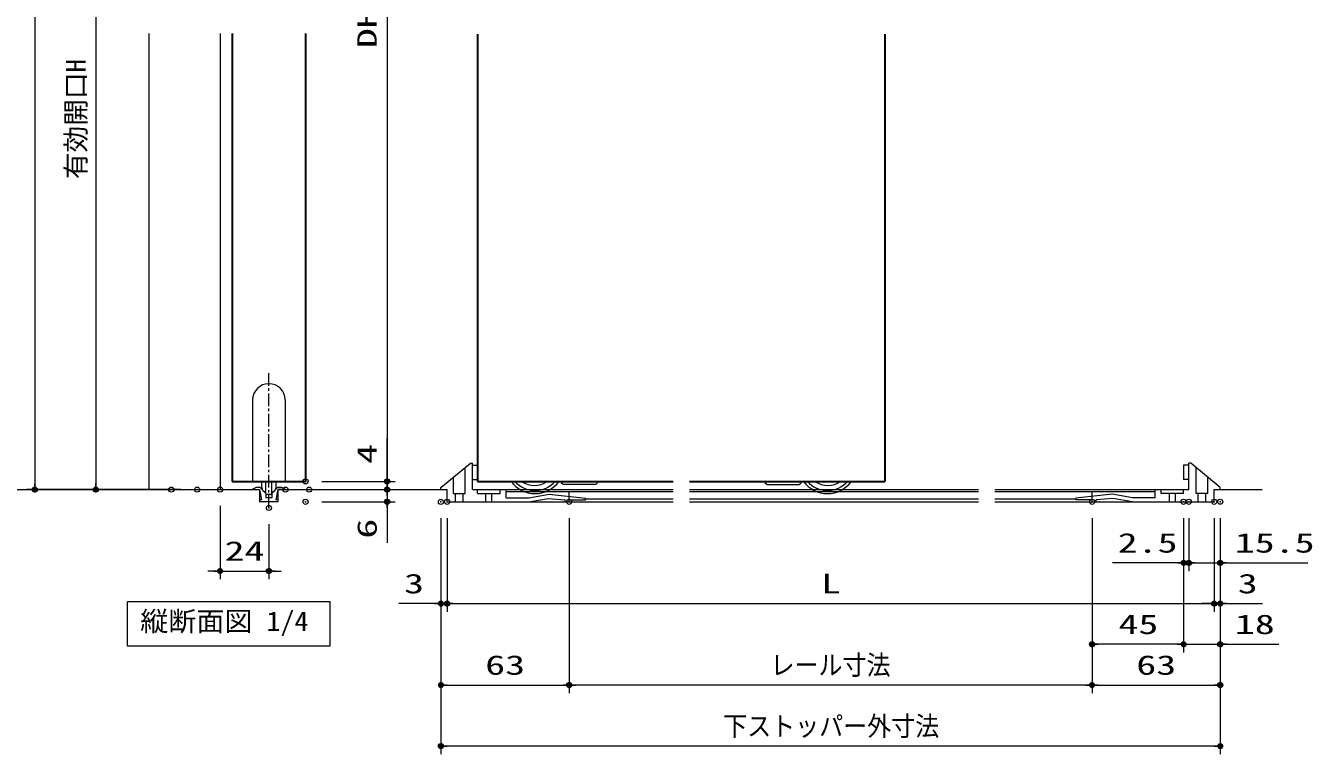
# Model space of a CAD drawing. Units: millimetres, scale not verified. Extents: x -1306 to 1306, y -607 to 607.
# Drawn here: x -873 to -241, y -141 to 217 of the extents above; entities that cross this region are included whole.
import ezdxf
from ezdxf.enums import TextEntityAlignment as Align

# ---------------------------------------------------------------- set-up
doc = ezdxf.new("R2010")
doc.units = ezdxf.units.MM
doc.header["$LTSCALE"] = 5
doc.header["$PDMODE"] = 32
doc.header["$PDSIZE"] = 2.5
doc.linetypes.add('USER2', pattern=[0.375, 0.25, -0.125])
doc.linetypes.add('USER3', pattern=[2, 1.25, -0.25, 0.25, -0.25])
for name, color, linetype, lineweight in [('0-1_線(黄)', 2, 'Continuous', 15), ('0-A_点線(青)', 4, 'USER2', 9), ('0-C_中心線', 3, 'USER3', 9), ('0-D_線(白)', 7, 'Continuous', 30), ('1-0_線(水)', 4, 'Continuous', 9), ('1-1_寸法線', 3, 'Continuous', 13), ('1-4_DEFPOINTS', 7, 'Continuous', 5), ('1-5_0', 3, 'Continuous', 25)]:
    doc.layers.add(name, color=color, linetype=linetype, lineweight=lineweight)
doc.styles.add('ＭＳ ゴシック', font='')
doc.styles.get('ＭＳ ゴシック').set_extended_font_data('MS Gothic')

# ---------------------------------------------------------------- blocks, each defined once
blk = doc.blocks.new('_DOT')
at = {"layer": '1-5_0'}
blk.add_line((-2.5, 0), (-5, 0), dxfattribs=at)
for points in [[(0, 0), (-2.5, 0), (-2.48, 0.313)], [(0, 0), (-2.48, -0.313), (-2.5, 0)], [(0, 0), (-2.48, 0.313), (-2.421, 0.622)], [(0, 0), (-2.421, -0.622), (-2.48, -0.313)], [(0, 0), (-2.421, 0.622), (-2.324, 0.92)], [(0, 0), (-2.324, -0.92), (-2.421, -0.622)], [(0, 0), (-2.324, 0.92), (-2.191, 1.204)], [(0, 0), (-2.191, -1.204), (-2.324, -0.92)], [(0, 0), (-2.191, 1.204), (-2.023, 1.469)], [(0, 0), (-2.023, -1.469), (-2.191, -1.204)], [(0, 0), (-2.023, 1.469), (-1.822, 1.711)], [(0, 0), (-1.822, -1.711), (-2.023, -1.469)], [(0, 0), (-1.822, 1.711), (-1.594, 1.926)], [(0, 0), (-1.594, -1.926), (-1.822, -1.711)], [(0, 0), (-1.594, 1.926), (-1.34, 2.111)], [(0, 0), (-1.34, -2.111), (-1.594, -1.926)], [(0, 0), (-1.34, 2.111), (-1.064, 2.262)], [(0, 0), (-1.064, -2.262), (-1.34, -2.111)], [(0, 0), (-1.064, 2.262), (-0.773, 2.378)], [(0, 0), (-0.773, -2.378), (-1.064, -2.262)], [(0, 0), (-0.773, 2.378), (-0.468, 2.456)], [(0, 0), (-0.468, -2.456), (-0.773, -2.378)], [(0, 0), (-0.468, 2.456), (-0.157, 2.495)], [(0, 0), (-0.157, -2.495), (-0.468, -2.456)], [(0, 0), (-0.157, 2.495), (0.157, 2.495)], [(0, 0), (0.157, -2.495), (-0.157, -2.495)], [(0, 0), (0.157, 2.495), (0.468, 2.456)], [(0, 0), (0.468, 2.456), (0.773, 2.378)], [(0, 0), (0.773, 2.378), (1.064, 2.262)], [(0, 0), (1.064, 2.262), (1.34, 2.111)], [(0, 0), (1.34, 2.111), (1.594, 1.926)], [(0, 0), (1.594, 1.926), (1.822, 1.711)], [(0, 0), (1.822, 1.711), (2.023, 1.469)], [(0, 0), (2.023, 1.469), (2.191, 1.204)], [(0, 0), (2.191, 1.204), (2.324, 0.92)], [(0, 0), (2.324, 0.92), (2.421, 0.622)], [(0, 0), (2.421, 0.622), (2.48, 0.313)], [(0, 0), (2.48, 0.313), (2.5, 0)], [(0, 0), (0.468, -2.456), (0.157, -2.495)], [(0, 0), (0.773, -2.378), (0.468, -2.456)], [(0, 0), (1.064, -2.262), (0.773, -2.378)], [(0, 0), (1.34, -2.111), (1.064, -2.262)], [(0, 0), (1.594, -1.926), (1.34, -2.111)], [(0, 0), (1.822, -1.711), (1.594, -1.926)], [(0, 0), (2.023, -1.469), (1.822, -1.711)], [(0, 0), (2.191, -1.204), (2.023, -1.469)], [(0, 0), (2.324, -0.92), (2.191, -1.204)], [(0, 0), (2.421, -0.622), (2.324, -0.92)], [(0, 0), (2.48, -0.313), (2.421, -0.622)], [(0, 0), (2.5, 0), (2.48, -0.313)]]:
    blk.add_solid(points, dxfattribs=at)

msp = doc.modelspace()

# ---------------------------------------------------------------- linework, layer by layer
at = {"layer": '0-1_線(黄)'}
for p, q in [((-1235.181, -10.993), (-758.267, -10.993)), ((-749.267, -10.993), (-669.217, -10.993)), ((-286.469, -10.993), (-265.941, -10.993))]:
    msp.add_line(p, q, dxfattribs=at)
msp.add_lwpolyline([(-823.119, -65.993), (-723.783, -65.993), (-723.783, -87.828), (-823.119, -87.828)], close=True, dxfattribs=at)
at = {"layer": '0-A_点線(青)'}
for p, q in [((-593.217, -8.493), (-592.217, -7.493)), ((-592.217, -6.993), (-592.217, -7.493)), ((-510.219, -6.993), (-510.219, -7.493)), ((-509.219, -8.493), (-510.219, -7.493))]:
    msp.add_line(p, q, dxfattribs=at)
for points in [[(-608.933, -8.493), (-609.217, -8.493), (-610.717, -6.993)], [(-493.503, -8.493), (-493.219, -8.493), (-491.719, -6.993)]]:
    msp.add_lwpolyline(points, dxfattribs=at)
at = {"layer": '0-C_中心線'}
msp.add_line((-753.701, -19.997), (-753.701, 46.873), dxfattribs=at)
at = {"layer": '0-D_線(白)'}
for p, q in [((-771.701, 212.93), (-771.701, -6.993)), ((-735.701, 212.93), (-735.701, -6.993)), ((-651.217, 212.692), (-651.217, 61.19)), ((-651.217, 212.692), (-651.217, -6.993)), ((-451.219, 212.692), (-451.219, -6.993)), ((-651.217, 53.19), (-651.217, -6.993)), ((-771.701, -6.993), (-735.701, -6.993)), ((-651.217, -6.993), (-555.218, -6.993)), ((-547.218, -6.993), (-451.219, -6.993))]:
    msp.add_line(p, q, dxfattribs=at)
at = {"layer": '1-0_線(水)'}
for p, q in [((-812.701, 212.93), (-812.701, -10.993)), ((-777.701, 212.93), (-777.701, -10.993)), ((-761.701, 33.007), (-761.701, -6.993)), ((-745.701, 33.007), (-745.701, -6.993)), ((-653.717, -10.993), (-653.717, 2.007)), ((-653.717, 1.007), (-651.217, 1.007)), ((-651.217, -5.993), (-651.217, 1.007)), ((-301.969, 1.007), (-304.469, 1.007)), ((-304.469, 1.007), (-304.469, -5.993)), ((-301.969, -10.993), (-301.969, 2.007)), ((-663.117, -12.993), (-663.117, -4.945)), ((-657.317, -12.993), (-657.317, -0.145)), ((-653.717, -5.993), (-651.217, -5.993)), ((-301.969, -5.993), (-304.469, -5.993)), ((-298.369, -12.993), (-298.369, -0.145)), ((-292.569, -12.993), (-292.569, -4.945)), ((-762.052, -10.997), (-760.114, -9.997)), ((-758.052, -9.997), (-760.114, -9.997)), ((-758.267, -10.997), (-758.267, -10.993)), ((-758.267, -10.997), (-757.267, -15.997)), ((-758.267, -10.997), (-758.267, -16.997)), ((-755.267, -12.997), (-758.052, -9.997)), ((-757.201, -10.037), (-757.201, -6.993)), ((-755.201, -12.993), (-755.201, -6.993)), ((-752.267, -12.997), (-749.481, -9.997)), ((-752.201, -12.993), (-752.201, -6.993)), ((-749.267, -10.997), (-750.267, -15.997)), ((-750.201, -10.037), (-750.201, -6.993)), ((-749.267, -10.997), (-749.267, -10.993)), ((-749.267, -10.997), (-749.267, -16.997)), ((-749.267, -10.997), (-749.217, -10.997)), ((-745.481, -10.997), (-747.42, -9.997)), ((-669.217, -10.993), (-669.217, -9.993)), ((-669.217, -10.993), (-666.217, -10.993)), ((-666.217, -16.993), (-666.217, -10.993)), ((-666.217, -16.993), (-666.217, -10.993)), ((-653.717, -10.993), (-555.218, -10.993)), ((-651.217, -12.993), (-651.217, -10.993)), ((-640.217, -12.993), (-640.217, -10.993)), ((-637.217, -14.993), (-637.217, -10.993)), ((-637.217, -11.993), (-555.218, -11.993)), ((-593.217, -8.493), (-608.933, -8.493)), ((-606.217, -16.993), (-606.217, -11.993)), ((-547.218, -10.993), (-405.218, -10.993)), ((-547.218, -11.993), (-405.218, -11.993)), ((-509.219, -8.493), (-493.503, -8.493)), ((-397.218, -10.993), (-301.969, -10.993)), ((-397.218, -11.993), (-318.469, -11.993)), ((-349.469, -16.993), (-349.469, -11.993)), ((-318.469, -14.993), (-318.469, -10.993)), ((-315.469, -12.993), (-315.469, -10.993)), ((-304.469, -12.993), (-304.469, -10.993)), ((-289.469, -10.993), (-286.469, -10.993)), ((-289.469, -16.993), (-289.469, -10.993)), ((-286.469, -10.993), (-286.469, -9.993)), ((-757.267, -15.997), (-758.267, -15.997)), ((-749.267, -16.997), (-758.267, -16.997)), ((-755.267, -12.997), (-755.267, -14.997)), ((-752.267, -14.997), (-755.267, -14.997)), ((-752.701, -13.493), (-754.701, -13.493)), ((-752.267, -12.997), (-752.267, -14.997)), ((-749.267, -15.997), (-750.267, -15.997)), ((-666.217, -16.993), (-555.218, -16.993)), ((-663.117, -12.993), (-657.317, -12.993)), ((-662.117, -16.993), (-662.117, -12.993)), ((-658.317, -16.993), (-658.317, -12.993)), ((-651.217, -12.993), (-640.217, -12.993)), ((-647.217, -16.993), (-647.217, -12.993)), ((-644.217, -16.993), (-644.217, -12.993)), ((-637.217, -14.993), (-626.086, -14.993)), ((-626.086, -14.993), (-616.136, -13.197)), ((-626.086, -16.993), (-616.5, -15.395)), ((-616.5, -15.395), (-608.217, -15.993)), ((-616.136, -13.197), (-598.217, -15.177)), ((-608.217, -16.993), (-608.217, -15.993)), ((-598.217, -15.493), (-555.218, -15.493)), ((-547.218, -15.493), (-405.218, -15.493)), ((-547.218, -16.993), (-405.218, -16.993)), ((-397.218, -15.493), (-357.469, -15.493)), ((-397.218, -16.993), (-289.469, -16.993)), ((-339.55, -13.197), (-357.469, -15.177)), ((-339.187, -15.395), (-347.469, -15.993)), ((-347.469, -16.993), (-347.469, -15.993)), ((-329.6, -14.993), (-339.55, -13.197)), ((-329.6, -16.993), (-339.187, -15.395)), ((-318.469, -14.993), (-329.6, -14.993)), ((-304.469, -12.993), (-315.469, -12.993)), ((-311.469, -16.993), (-311.469, -12.993)), ((-308.469, -16.993), (-308.469, -12.993)), ((-292.569, -12.993), (-298.369, -12.993)), ((-297.369, -16.993), (-297.369, -12.993)), ((-293.569, -16.993), (-293.569, -12.993))]:
    msp.add_line(p, q, dxfattribs=at)
for points in [[(-669.217, -9.993), (-654.717, 2.007), (-653.717, 2.007)], [(-286.469, -9.993), (-300.969, 2.007), (-301.969, 2.007)], [(-747.42, -9.997), (-749.481, -9.997), (-747.42, -9.997)], [(-606.217, -15.993), (-598.217, -16.029), (-598.217, -15.177)], [(-349.469, -15.993), (-357.469, -16.029), (-357.469, -15.177)]]:
    msp.add_lwpolyline(points, dxfattribs=at)
for centre, radius, start, end in [((-753.701, 33.007), 8, 0, 180), ((-755.201, -10.037), 2, 180, 270), ((-752.201, -10.037), 2, 270, 0), ((-623.017, 1.507), 14.5, 215.8883, 270), ((-623.017, 1.507), 13, 220.83222, 319.16778), ((-623.217, 1.507), 10.5, 234.04943, 305.95057), ((-623.017, 1.507), 14.5, 270, 324.1117), ((-479.419, 1.507), 14.5, 215.8883, 270), ((-479.419, 1.507), 13, 220.83222, 319.16778), ((-479.219, 1.507), 10.5, 234.04943, 305.95057), ((-479.419, 1.507), 14.5, 270, 324.1117), ((-754.701, -12.993), 0.5, 180, 270), ((-752.701, -12.993), 0.5, 270, 0)]:
    msp.add_arc(centre, radius, start, end, dxfattribs=at)
at = {"layer": '1-1_寸法線'}
for p, q in [((-695.701, 436.007), (-695.701, -3.993)), ((-868.701, 359.507), (-868.701, -7.993)), ((-838.701, 347.507), (-838.701, -7.993)), ((-695.701, -3.993), (-695.701, 14.15)), ((-695.701, -7.993), (-695.701, -4.993)), ((-809.632, -10.993), (-872.701, -10.993)), ((-796.951, -10.993), (-842.701, -10.993)), ((-737.489, -10.993), (-691.701, -10.993)), ((-727.701, -6.993), (-691.701, -6.993)), ((-727.701, -6.993), (-691.701, -6.993)), ((-725.942, -10.993), (-691.701, -10.993)), ((-695.701, -10.993), (-695.701, -6.993)), ((-695.701, -10.993), (-695.701, -16.997)), ((-727.701, -16.997), (-691.701, -16.997)), ((-695.701, -13.993), (-695.701, -16.993)), ((-777.701, -18.993), (-777.701, -54.993)), ((-695.701, -19.997), (-695.701, -37.188)), ((-669.217, -25.056), (-669.217, -70.993)), ((-669.217, -25.056), (-669.217, -110.993)), ((-669.217, -25.056), (-669.217, -140.993)), ((-666.217, -24.993), (-666.217, -70.993)), ((-666.217, -24.993), (-666.217, -70.993)), ((-606.217, -24.993), (-606.217, -110.993)), ((-606.217, -24.993), (-606.217, -110.993)), ((-349.469, -24.993), (-349.469, -110.993)), ((-349.469, -24.993), (-349.469, -90.993)), ((-349.469, -24.993), (-349.469, -110.993)), ((-304.469, -24.993), (-304.469, -50.993)), ((-304.469, -24.993), (-304.469, -90.993)), ((-304.469, -24.993), (-304.469, -90.993)), ((-301.969, -24.993), (-301.969, -50.993)), ((-301.969, -24.993), (-301.969, -50.993)), ((-289.469, -24.993), (-289.469, -70.993)), ((-289.469, -24.993), (-289.469, -70.993)), ((-286.469, -24.961), (-286.469, -70.993)), ((-286.469, -24.961), (-286.469, -140.993)), ((-286.469, -24.961), (-286.469, -50.993)), ((-286.469, -24.961), (-286.469, -90.993)), ((-286.469, -24.961), (-286.469, -110.993)), ((-753.701, -27.997), (-753.701, -54.993)), ((-307.469, -46.993), (-339.422, -46.993)), ((-304.969, -46.993), (-307.969, -46.993)), ((-301.969, -46.993), (-304.469, -46.993)), ((-301.969, -46.993), (-286.469, -46.993)), ((-298.969, -46.993), (-295.969, -46.993)), ((-283.469, -46.993), (-243.422, -46.993)), ((-780.701, -50.993), (-783.701, -50.993)), ((-777.701, -50.993), (-753.701, -50.993)), ((-750.701, -50.993), (-747.701, -50.993)), ((-672.217, -66.993), (-689.884, -66.993)), ((-666.217, -66.993), (-669.217, -66.993)), ((-663.217, -66.993), (-292.469, -66.993)), ((-663.217, -66.993), (-660.217, -66.993)), ((-292.469, -66.993), (-295.469, -66.993)), ((-289.469, -66.993), (-286.469, -66.993)), ((-283.469, -66.993), (-265.803, -66.993)), ((-307.469, -86.993), (-346.469, -86.993)), ((-307.469, -86.993), (-310.469, -86.993)), ((-304.469, -86.993), (-286.469, -86.993)), ((-283.469, -86.993), (-257.707, -86.993)), ((-666.217, -106.993), (-609.217, -106.993)), ((-352.469, -106.993), (-603.217, -106.993)), ((-346.469, -106.993), (-289.469, -106.993)), ((-289.469, -136.993), (-666.217, -136.993))]:
    msp.add_line(p, q, dxfattribs=at)
at = {"layer": '1-4_DEFPOINTS'}
for p in [(-735.701, -6.993), (-695.701, -6.993), (-868.701, -10.993), (-838.701, -10.993), (-801.632, -10.993), (-788.951, -10.993), (-777.701, -10.993), (-745.489, -10.993), (-733.942, -10.993), (-695.701, -10.993), (-753.701, -19.997), (-735.701, -16.997), (-695.701, -16.997), (-669.217, -17.056), (-669.217, -17.056), (-666.217, -16.993), (-666.217, -16.993), (-606.217, -16.993), (-606.217, -16.993), (-349.469, -16.993), (-304.469, -16.993), (-301.969, -16.993), (-289.469, -16.993), (-286.469, -16.961), (-753.701, -50.993), (-301.969, -46.993), (-286.469, -46.993), (-666.217, -66.993), (-289.469, -66.993), (-349.469, -86.993), (-286.469, -86.993), (-606.217, -106.993), (-606.217, -106.993), (-286.469, -106.993), (-669.217, -136.993)]:
    msp.add_point(p, dxfattribs=at)

# ---------------------------------------------------------------- block references
at = {"layer": '1-1_寸法線', "xscale": 0.6, "yscale": 0.6}
for p, rotation in [((-695.701, -6.993), 270), ((-695.701, -6.993), 270), ((-868.701, -10.993), 270), ((-838.701, -10.993), 270), ((-695.701, -10.993), 270), ((-695.701, -10.993), 90), ((-695.701, -16.997), 90), ((-753.701, -50.993), 180), ((-301.969, -46.993), 180), ((-286.469, -46.993), 180), ((-666.217, -66.993), 180), ((-666.217, -66.993), 180), ((-286.469, -66.993), 180), ((-349.469, -86.993), 180), ((-286.469, -86.993), 180), ((-669.217, -106.993), 180), ((-606.217, -106.993), 180), ((-349.469, -106.993), 180), ((-669.217, -136.993), 180)]:
    msp.add_blockref('_DOT', p, dxfattribs=dict(at, rotation=rotation))
for p in [(-777.701, -50.993), (-304.469, -46.993), (-301.969, -46.993), (-669.217, -66.993), (-289.469, -66.993), (-289.469, -66.993), (-304.469, -86.993), (-304.469, -86.993), (-606.217, -106.993), (-349.469, -106.993), (-286.469, -106.993), (-286.469, -136.993)]:
    msp.add_blockref('_DOT', p, dxfattribs=at)

# ---------------------------------------------------------------- texts
at = {"layer": '0-1_線(黄)', "style": 'ＭＳ ゴシック', "width": 1.05}
msp.add_text('縦断面図 1/4', height=9.621, dxfattribs=at).set_placement((-816.9, -83.371), align=Align.BOTTOM_LEFT)
at = {"layer": '1-1_寸法線', "style": 'ＭＳ ゴシック', "width": 1.5}
for s, p in [('DH', (-697.85, 205.769)), ('4', (-697.85, 1.578)), ('6', (-697.85, -35.093))]:
    msp.add_text(s, height=9.604, rotation=90, dxfattribs=at).set_placement(p, align=Align.BOTTOM_LEFT)
at = {"layer": '1-1_寸法線', "style": 'ＭＳ ゴシック'}
msp.add_text('有効開口H', height=9.604, rotation=90, dxfattribs=at).set_placement((-840.85, 141.471), align=Align.BOTTOM_LEFT)
for s, width, p in [('24', 1.5, (-775.462, -48.844)), ('2.5', 1.5, (-336.85, -44.844)), ('15.5', 1.5, (-279.327, -44.844)), ('3', 1.5, (-687.312, -64.844)), ('L', 1.5, (-482.605, -64.844)), ('3', 1.5, (-277.898, -64.844)), ('45', 1.5, (-336.493, -84.844)), ('18', 1.5, (-279.327, -84.844)), ('63', 1.5, (-647.479, -104.844)), ('レール寸法', 0.9, (-507.366, -104.844)), ('63', 1.5, (-327.731, -104.844)), ('下ストッパー外寸法', 0.9, (-530.616, -134.844))]:
    msp.add_text(s, height=9.604, dxfattribs=dict(at, width=width)).set_placement(p, align=Align.BOTTOM_LEFT)

doc.saveas('drawing.dxf')
